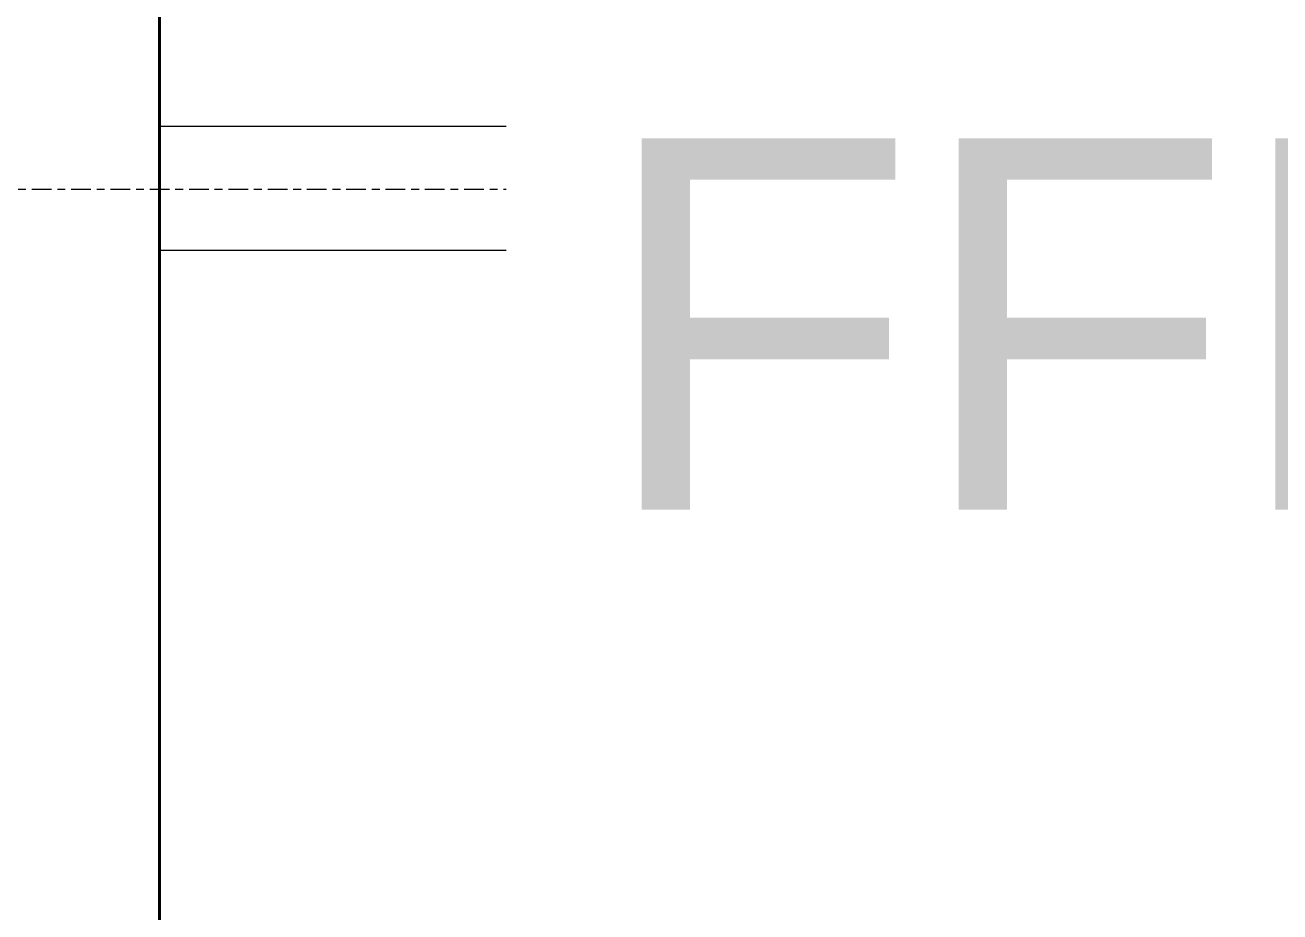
# Model space of a CAD drawing. Header units: millimetres. Extents: x -187664 to 435448, y -313239 to 299894.
# Drawn here: x 103529 to 104543, y -293531 to -292814 of the extents above; entities that cross this region are included whole.
import ezdxf

# ---------------------------------------------------------------- set-up
doc = ezdxf.new("R2010")
doc.units = ezdxf.units.MM
doc.linetypes.add('Centre', pattern=[31.75, 6.35, -4.7625, 15.875, -4.7625])
for name, color, linetype, lineweight in [('A-FLOR-LEVL', 7, 'Continuous', 35), ('A-WALL-PATT', 7, 'Continuous', 35), ('G-ANNO-SPOR', 7, 'Continuous', 9), ('WALL-E', 7, 'Continuous', 35)]:
    doc.layers.add(name, color=color, linetype=linetype, lineweight=lineweight)
doc.styles.add('Arial_2', font='arial.ttf', dxfattribs={"height": 300})

msp = doc.modelspace()

# ---------------------------------------------------------------- hatches: boundary and pattern name
at = {"layer": 'A-WALL-PATT', "lineweight": 9}
h = msp.add_hatch(dxfattribs=at)
h.set_pattern_fill('FP_4', style=0, pattern_type=2)
h.set_pattern_definition([(0, (131226, -298596.8), (0, 1400), []), (0, (131226, -298496.8), (0, 1400), []), (0, (131226, -297896.8), (0, 1400), []), (0, (131226, -297796.8), (0, 1400), []), (90, (131226.1, -299196.8), (-1200, 7e-14), []), (90, (131826.1, -298596.8), (-1200, 700), [100, -600])])
h.paths.add_polyline_path([(113194.28, -295576.753), (116180.853, -295576.753), (116067.88, -295510.634), (116067.88, -293996.753), (116042.88, -293996.753), (116042.88, -293896.753), (116117.88, -293896.753), (116117.88, -290896.753), (115794.436, -290896.753), (115794.436, -290899.753), (115704.436, -290899.753), (115704.436, -290896.753), (115295.38, -290896.753), (115295.38, -290904.487), (115190.38, -290904.487), (115190.38, -290896.753), (113795.38, -290896.753), (113795.38, -290904.487), (113690.38, -290904.487), (113690.38, -290896.753), (112295.38, -290896.753), (112295.38, -290904.487), (112190.38, -290904.487), (112190.38, -290896.753), (110795.38, -290896.753), (110795.38, -290904.487), (110690.38, -290904.487), (110690.38, -290896.753), (109295.38, -290896.753), (109295.38, -290904.487), (109190.38, -290904.487), (109190.38, -290896.753), (107795.38, -290896.753), (107795.38, -290904.487), (107690.38, -290904.487), (107690.38, -290896.753), (106295.38, -290896.753), (106295.38, -290904.487), (106190.38, -290904.487), (106190.38, -290896.753), (105539.14, -290896.753), (105538.88, -290899.753), (105448.88, -290899.753), (105448.88, -290896.753), (104795.38, -290896.753), (104795.38, -290904.487), (104690.38, -290904.487), (104690.38, -290896.753), (104039.14, -290896.753), (104038.88, -290899.753), (103948.88, -290899.753), (103948.88, -290896.753), (103637.88, -290896.753), (103637.88, -290898.462), (103664.08, -290898.462), (103664.08, -291448.462), (103637.88, -291448.462), (103637.88, -293596.753), (105550.15, -293595.747), (105541.956, -293580.088), (105524.198, -293538.236), (105514.618, -293510.424), (105502.658, -293461.232), (105498.493, -293437.875), (105495.49, -293408.816), (105493.588, -293370.278), (105499.341, -293297.447), (105512.792, -293239.791), (105518.541, -293220.282), (105536.983, -293174.629), (105549.72, -293148.595), (105584.21, -293092.555), (105624.884, -293044.487), (105640.354, -293028.921), (105677.647, -292996.916), (105696.997, -292982.586), (105752.847, -292948.525), (105804.446, -292926.643), (105830.261, -292917.809), (105894.186, -292902.601), (105919.595, -292900.114), (105984.597, -292896.753), (108235.752, -292897.613), (108332.708, -292902.433), (108422.188, -292914.766), (108458.917, -292921.591), (108560.086, -292946.008), (108650.062, -292976.37), (108680.543, -292988.402), (108777.603, -293032.489), (108844.338, -293070.122), (109322.661, -293346.202), (113186.089, -295576.753), (113193.402, -295576.753)])
h.paths.add_polyline_path([(116428.57, -295576.753), (116523.676, -295576.753), (116117.88, -295341.819), (116117.88, -295482.66), (116280.853, -295576.753)])
h.paths.add_polyline_path([(104031.93, -290871.753), (104690.38, -290871.753), (104690.38, -290791.753), (104795.38, -290791.753), (104795.38, -290871.753), (105453.821, -290871.753), (105454.251, -290869.084), (105455.305, -290869.084), (105456.378, -290862.753), (105460.432, -290862.753), (105460.432, -290871.753), (105527.588, -290871.253), (105528.698, -290862.753), (105529.675, -290863.501), (105531.93, -290871.753), (106190.38, -290871.753), (106190.38, -290791.753), (106295.38, -290791.753), (106295.38, -290871.753), (107690.38, -290871.753), (107690.38, -290791.753), (107795.38, -290791.753), (107795.38, -290871.753), (109190.38, -290871.753), (109190.38, -290791.753), (109295.38, -290791.753), (109295.38, -290871.753), (110690.38, -290871.753), (110690.38, -290791.753), (110795.38, -290791.753), (110795.38, -290871.753), (112190.38, -290871.753), (112190.38, -290791.753), (112295.38, -290791.753), (112295.38, -290871.753), (113690.38, -290871.753), (113690.38, -290791.753), (113795.38, -290791.753), (113795.38, -290871.753), (115190.38, -290871.753), (115190.38, -290791.753), (115295.38, -290791.753), (115295.38, -290871.753), (115709.377, -290871.753), (115709.806, -290869.084), (115710.861, -290869.084), (115711.934, -290862.753), (115715.727, -290862.753), (115716.71, -290871.753), (115783.144, -290871.253), (115783.994, -290862.753), (115784.763, -290862.753), (115787.226, -290871.753), (116117.88, -290871.753), (116117.88, -290596.753), (115292.88, -290596.753), (115292.88, -290751.753), (115192.88, -290751.753), (115192.88, -290596.753), (113792.88, -290596.753), (113792.88, -290751.753), (113692.88, -290751.753), (113692.88, -290596.753), (112292.88, -290596.753), (112292.88, -290751.753), (112192.88, -290751.753), (112192.88, -290596.753), (110792.88, -290596.753), (110792.88, -290751.753), (110692.88, -290751.753), (110692.88, -290596.753), (109292.88, -290596.753), (109292.88, -290751.753), (109192.88, -290751.753), (109192.88, -290596.753), (107792.88, -290596.753), (107792.88, -290751.753), (107692.88, -290751.753), (107692.88, -290596.753), (106292.88, -290596.753), (106292.88, -290751.753), (106192.88, -290751.753), (106192.88, -290596.753), (104792.88, -290596.753), (104792.88, -290751.753), (104692.88, -290751.753), (104692.88, -290596.753), (103637.88, -290596.753), (103637.88, -290871.753), (103953.821, -290871.753), (103954.251, -290869.084), (103955.305, -290869.084), (103956.378, -290862.753), (103960.432, -290862.753), (103960.432, -290871.753), (104027.588, -290871.253), (104028.698, -290862.753), (104029.675, -290863.501), (104031.921, -290871.753)])

# ---------------------------------------------------------------- linework, layer by layer
at = {"layer": 'A-FLOR-LEVL', "color": 7, "linetype": 'Centre', "lineweight": 9}
msp.add_line((80346.074, -292946.753), (141931.854, -292946.753), dxfattribs=at)
at = {"layer": 'WALL-E', "color": 7}
for p, q in [((103637.88, -293596.753), (103637.88, -291448.462)), ((103637.88, -291448.462), (103637.88, -293596.753)), ((103637.88, -291448.462), (103637.88, -293894.753)), ((103637.88, -293894.753), (103637.88, -291448.462))]:
    msp.add_line(p, q, dxfattribs=at)

# ---------------------------------------------------------------- next in the draw order: texts
at = {"layer": 'G-ANNO-SPOR', "color": 7, "insert": (103992.901, -292905.699), "char_height": 300, "width": 3132.77719, "attachment_point": 1, "line_spacing_factor": 0.941778, "style": 'Arial_2', "bg_fill": 3, "box_fill_scale": 1.25, "bg_fill_color": 256, "bg_fill_true_color": 13158600, "bg_fill_transparency": 0}
msp.add_mtext('FFL +102.550', dxfattribs=at)

doc.saveas('drawing.dxf')
